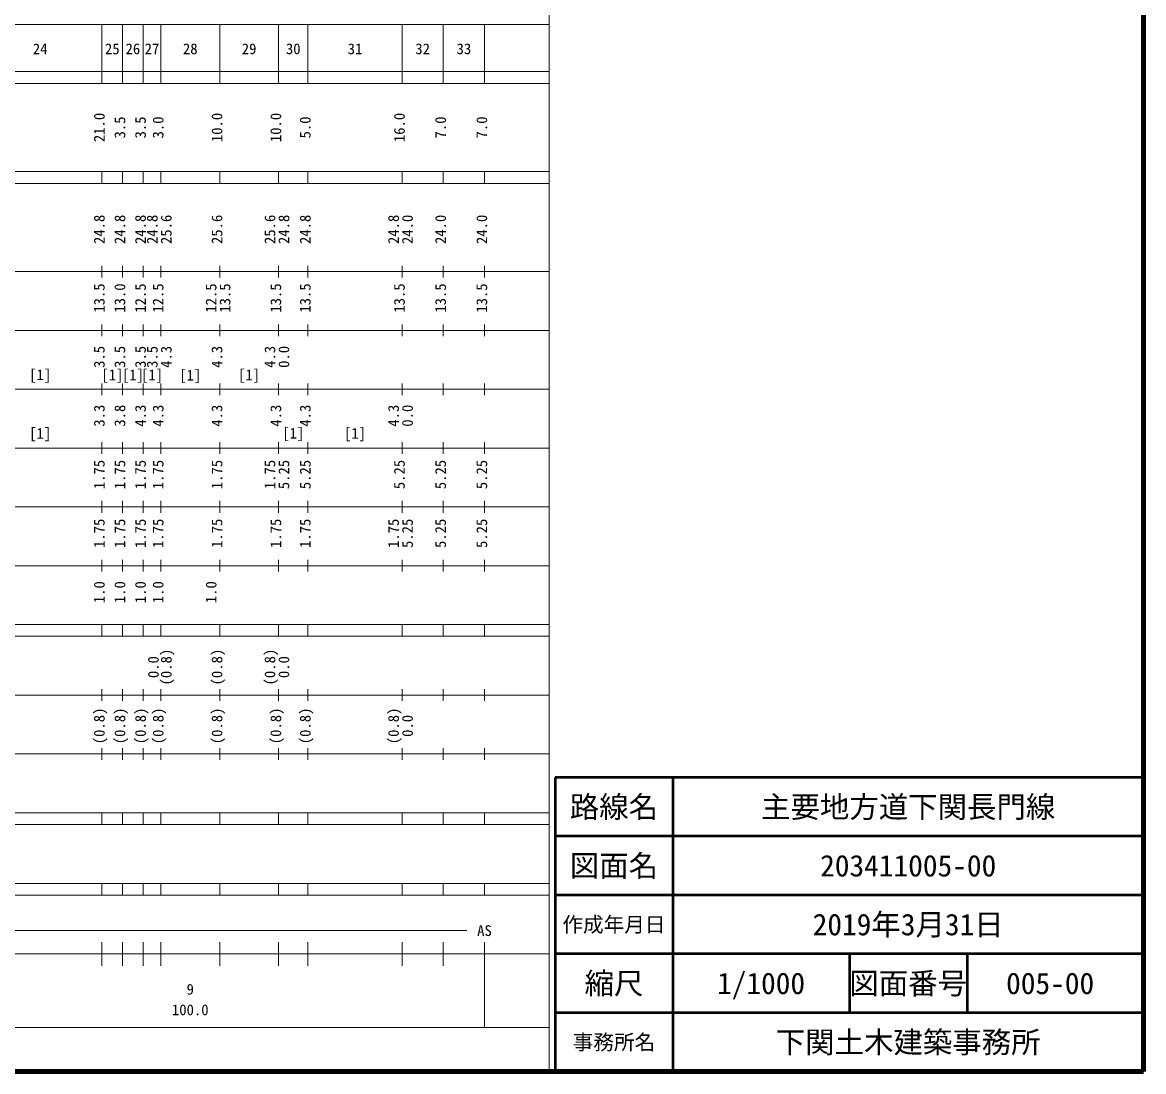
# Model space of a CAD drawing. Units: millimetres on the paper, enlarged 1000 times. Extents: x 40000 to 680000, y 20000 to 380000.
# Drawn here: x 489478 to 680000, y 20000 to 198357 of the extents above; entities that cross this region are included whole.
import ezdxf
from ezdxf.enums import TextEntityAlignment as Align

# ---------------------------------------------------------------- set-up
doc = ezdxf.new("R2010")
doc.units = ezdxf.units.MM
doc.header["$LTSCALE"] = 1000
for name, color, linetype, lineweight in [('M-TTL', 2, 'Continuous', 140), ('M-TTL-BAND', 7, 'Continuous', 13), ('M-TTL-FRAM', 2, 'Continuous', 50), ('M-TTL-LINE', 7, 'Continuous', 50)]:
    doc.layers.add(name, color=color, linetype=linetype, lineweight=lineweight)
doc.layers.add('M-TTL-TXT', color=7, linetype='Continuous')
doc.styles.add('ＭＳ ゴシック', font='')
doc.styles.get('ＭＳ ゴシック').set_extended_font_data('MS Gothic')

msp = doc.modelspace()

# ---------------------------------------------------------------- linework, layer by layer
at = {"layer": 'M-TTL'}
for p, q in [((680000, 20000), (680000, 380000)), ((40000, 20000), (680000, 20000))]:
    msp.add_line(p, q, dxfattribs=at)
at = {"layer": 'M-TTL-BAND'}
for p, q in [((579000, 20000), (579000, 370000)), ((68000, 198000), (579000, 198000)), ((503000, 188000), (503000, 198000)), ((506500, 188000), (506500, 198000)), ((510000, 188000), (510000, 198000)), ((513000, 188000), (513000, 198000)), ((523000, 188000), (523000, 198000)), ((533000, 188000), (533000, 198000)), ((538000, 188000), (538000, 198000)), ((554000, 188000), (554000, 198000)), ((561000, 188000), (561000, 198000)), ((568000, 188000), (568000, 198000)), ((40000, 190000), (579000, 190000)), ((40000, 188000), (579000, 188000)), ((40000, 173000), (579000, 173000)), ((503000, 171000), (503000, 173000)), ((506500, 171000), (506500, 173000)), ((510000, 171000), (510000, 173000)), ((513000, 171000), (513000, 173000)), ((523000, 171000), (523000, 173000)), ((533000, 171000), (533000, 173000)), ((538000, 171000), (538000, 173000)), ((554000, 171000), (554000, 173000)), ((561000, 171000), (561000, 173000)), ((568000, 171000), (568000, 173000)), ((40000, 171000), (579000, 171000)), ((503000, 155000), (503000, 157000)), ((506500, 155000), (506500, 157000)), ((510000, 155000), (510000, 157000)), ((513000, 155000), (513000, 157000)), ((523000, 155000), (523000, 157000)), ((533000, 155000), (533000, 157000)), ((538000, 155000), (538000, 157000)), ((554000, 155000), (554000, 157000)), ((561000, 155000), (561000, 157000)), ((568000, 155000), (568000, 157000)), ((40000, 156000), (579000, 156000)), ((503000, 145000), (503000, 147000)), ((506500, 145000), (506500, 147000)), ((510000, 145000), (510000, 147000)), ((513000, 145000), (513000, 147000)), ((523000, 145000), (523000, 147000)), ((533000, 145000), (533000, 147000)), ((538000, 145000), (538000, 147000)), ((554000, 145000), (554000, 147000)), ((561000, 145000), (561000, 147000)), ((568000, 145000), (568000, 147000)), ((46000, 146000), (579000, 146000)), ((52000, 136000), (579000, 136000)), ((503000, 135000), (503000, 137000)), ((506500, 135000), (506500, 137000)), ((510000, 135000), (510000, 137000)), ((513000, 135000), (513000, 137000)), ((523000, 135000), (523000, 137000)), ((533000, 135000), (533000, 137000)), ((538000, 135000), (538000, 137000)), ((554000, 135000), (554000, 137000)), ((561000, 135000), (561000, 137000)), ((568000, 135000), (568000, 137000)), ((46000, 126000), (579000, 126000)), ((503000, 125000), (503000, 127000)), ((506500, 125000), (506500, 127000)), ((510000, 125000), (510000, 127000)), ((513000, 125000), (513000, 127000)), ((523000, 125000), (523000, 127000)), ((533000, 125000), (533000, 127000)), ((538000, 125000), (538000, 127000)), ((554000, 125000), (554000, 127000)), ((561000, 125000), (561000, 127000)), ((568000, 125000), (568000, 127000)), ((503000, 115000), (503000, 117000)), ((506500, 115000), (506500, 117000)), ((510000, 115000), (510000, 117000)), ((513000, 115000), (513000, 117000)), ((523000, 115000), (523000, 117000)), ((533000, 115000), (533000, 117000)), ((538000, 115000), (538000, 117000)), ((554000, 115000), (554000, 117000)), ((561000, 115000), (561000, 117000)), ((568000, 115000), (568000, 117000)), ((52000, 116000), (579000, 116000)), ((503000, 105000), (503000, 107000)), ((506500, 105000), (506500, 107000)), ((510000, 105000), (510000, 107000)), ((513000, 105000), (513000, 107000)), ((523000, 105000), (523000, 107000)), ((533000, 105000), (533000, 107000)), ((538000, 105000), (538000, 107000)), ((554000, 105000), (554000, 107000)), ((561000, 105000), (561000, 107000)), ((568000, 105000), (568000, 107000)), ((46000, 106000), (579000, 106000)), ((40000, 96000), (579000, 96000)), ((503000, 94000), (503000, 96000)), ((506500, 94000), (506500, 96000)), ((510000, 94000), (510000, 96000)), ((513000, 94000), (513000, 96000)), ((523000, 94000), (523000, 96000)), ((533000, 94000), (533000, 96000)), ((538000, 94000), (538000, 96000)), ((554000, 94000), (554000, 96000)), ((561000, 94000), (561000, 96000)), ((568000, 94000), (568000, 96000)), ((40000, 94000), (579000, 94000)), ((49000, 84000), (579000, 84000)), ((503000, 83000), (503000, 85000)), ((506500, 83000), (506500, 85000)), ((510000, 83000), (510000, 85000)), ((513000, 83000), (513000, 85000)), ((523000, 83000), (523000, 85000)), ((533000, 83000), (533000, 85000)), ((538000, 83000), (538000, 85000)), ((554000, 83000), (554000, 85000)), ((561000, 83000), (561000, 85000)), ((568000, 83000), (568000, 85000)), ((503000, 73000), (503000, 75000)), ((506500, 73000), (506500, 75000)), ((510000, 73000), (510000, 75000)), ((513000, 73000), (513000, 75000)), ((523000, 73000), (523000, 75000)), ((533000, 73000), (533000, 75000)), ((538000, 73000), (538000, 75000)), ((554000, 73000), (554000, 75000)), ((561000, 73000), (561000, 75000)), ((568000, 73000), (568000, 75000)), ((40000, 74000), (579000, 74000)), ((40000, 64000), (579000, 64000)), ((503000, 62000), (503000, 64000)), ((506500, 62000), (506500, 64000)), ((510000, 62000), (510000, 64000)), ((513000, 62000), (513000, 64000)), ((523000, 62000), (523000, 64000)), ((533000, 62000), (533000, 64000)), ((538000, 62000), (538000, 64000)), ((554000, 62000), (554000, 64000)), ((561000, 62000), (561000, 64000)), ((568000, 62000), (568000, 64000)), ((40000, 62000), (579000, 62000)), ((40000, 52000), (579000, 52000)), ((503000, 50000), (503000, 52000)), ((506500, 50000), (506500, 52000)), ((510000, 50000), (510000, 52000)), ((513000, 50000), (513000, 52000)), ((523000, 50000), (523000, 52000)), ((533000, 50000), (533000, 52000)), ((538000, 50000), (538000, 52000)), ((554000, 50000), (554000, 52000)), ((561000, 50000), (561000, 52000)), ((568000, 50000), (568000, 52000)), ((40000, 50000), (579000, 50000)), ((71000, 44000), (565000, 44000)), ((503000, 38000), (503000, 42000)), ((506500, 38000), (506500, 42000)), ((510000, 38000), (510000, 42000)), ((513000, 38000), (513000, 42000)), ((523000, 38000), (523000, 42000)), ((533000, 38000), (533000, 42000)), ((538000, 38000), (538000, 42000)), ((554000, 38000), (554000, 42000)), ((561000, 38000), (561000, 42000)), ((568000, 27500), (568000, 42000)), ((40000, 40000), (579000, 40000)), ((68000, 27500), (579000, 27500))]:
    msp.add_line(p, q, dxfattribs=at)
at = {"layer": 'M-TTL-FRAM'}
for p, q in [((680000, 70000), (580000, 70000)), ((580000, 70000), (580000, 20000))]:
    msp.add_line(p, q, dxfattribs=at)
at = {"layer": 'M-TTL-LINE'}
for p, q in [((600000, 70000), (600000, 20000)), ((680000, 60000), (580000, 60000)), ((680000, 50000), (580000, 50000)), ((680000, 40000), (580000, 40000)), ((630000, 40000), (630000, 30000)), ((650000, 40000), (650000, 30000)), ((680000, 30000), (580000, 30000))]:
    msp.add_line(p, q, dxfattribs=at)

# ---------------------------------------------------------------- texts
at = {"layer": 'M-TTL-BAND', "style": 'ＭＳ ゴシック'}
for s, p in [('24', (492500, 192405)), ('25', (504750, 192405)), ('26', (508250, 192405)), ('27', (511500, 192405)), ('28', (518000, 192405)), ('29', (528000, 192405)), ('30', (535500, 192405)), ('31', (546000, 192405)), ('32', (557500, 192405)), ('33', (564500, 192405)), ('[1]', (492500, 136995)), ('[1]', (504750, 136969)), ('[1]', (508250, 136969)), ('[1]', (511500, 136969)), ('[1]', (518000, 136927)), ('[1]', (528000, 136969)), ('[1]', (492500, 127034)), ('[1]', (535500, 127072)), ('[1]', (546000, 127041)), ('AS', (568000, 42500)), ('9', (518000, 32523)), ('100.0', (518000, 29033))]:
    msp.add_text(s, height=1833, dxfattribs=at).set_placement(p, align=Align.BOTTOM_CENTER)
for s, p in [('21.0', (504000, 180500)), ('3.5', (507500, 180500)), ('3.5', (511000, 180500)), ('3.0', (514000, 180500)), ('10.0', (524000, 180500)), ('10.0', (534000, 180500)), ('5.0', (539000, 180500)), ('16.0', (555000, 180500)), ('7.0', (562000, 180500)), ('7.0', (569000, 180500)), ('24.8', (504000, 163174)), ('24.8', (507500, 163174)), ('24.8', (511000, 163174)), ('24.8', (513000, 163174)), ('25.6', (515370, 163174)), ('25.6', (524000, 163174)), ('25.6', (533000, 163174)), ('24.8', (535370, 163174)), ('24.8', (539000, 163174)), ('24.8', (554000, 163174)), ('24.0', (556370, 163174)), ('24.0', (562000, 163174)), ('24.0', (569000, 163174)), ('13.5', (504000, 151500)), ('13.0', (507500, 151500)), ('12.5', (511000, 151500)), ('12.5', (514000, 151500)), ('12.5', (523000, 151500)), ('13.5', (525370, 151500)), ('13.5', (534000, 151500)), ('13.5', (539000, 151500)), ('13.5', (555000, 151500)), ('13.5', (562000, 151500)), ('13.5', (569000, 151500)), ('3.5', (504000, 141500)), ('3.5', (507500, 141500)), ('3.5', (511000, 141500)), ('3.5', (513000, 141500)), ('4.3', (515370, 141500)), ('4.3', (524000, 141500)), ('4.3', (533000, 141500)), ('0.0', (535370, 141500)), ('3.3', (504000, 131500)), ('3.8', (507500, 131500)), ('4.3', (511000, 131500)), ('4.3', (514000, 131500)), ('4.3', (524000, 131500)), ('4.3', (534000, 131500)), ('4.3', (539000, 131500)), ('4.3', (554000, 131500)), ('0.0', (556370, 131500)), ('1.75', (504000, 121500)), ('1.75', (507500, 121500)), ('1.75', (511000, 121500)), ('1.75', (514000, 121500)), ('1.75', (524000, 121500)), ('1.75', (533000, 121500)), ('5.25', (535370, 121500)), ('5.25', (539000, 121500)), ('5.25', (555000, 121500)), ('5.25', (562000, 121500)), ('5.25', (569000, 121500)), ('1.75', (504000, 111500)), ('1.75', (507500, 111500)), ('1.75', (511000, 111500)), ('1.75', (514000, 111500)), ('1.75', (524000, 111500)), ('1.75', (534000, 111500)), ('1.75', (539000, 111500)), ('1.75', (554000, 111500)), ('5.25', (556370, 111500)), ('5.25', (562000, 111500)), ('5.25', (569000, 111500)), ('1.0', (504000, 101500)), ('1.0', (507500, 101500)), ('1.0', (511000, 101500)), ('1.0', (514000, 101500)), ('1.0', (523000, 101500)), ('(0.8)', (515370, 88764)), ('(0.8)', (524000, 88764)), ('(0.8)', (533000, 88764)), ('0.0', (513187, 88767)), ('0.0', (535370, 88764)), ('(0.8)', (504000, 78764)), ('(0.8)', (507500, 78764)), ('(0.8)', (511000, 78764)), ('(0.8)', (514000, 78764)), ('(0.8)', (524000, 78764)), ('(0.8)', (534000, 78764)), ('(0.8)', (539000, 78764)), ('(0.8)', (554000, 78764)), ('0.0', (556370, 78764))]:
    msp.add_text(s, height=1833, rotation=90, dxfattribs=at).set_placement(p, align=Align.BOTTOM_CENTER)
at = {"layer": 'M-TTL-TXT', "style": 'ＭＳ ゴシック'}
for s, height, p in [('路線名', 3666, (590000, 65000)), ('路線名', 3666, (590000, 65000)), ('主要地方道下関長門線', 3666, (640000, 65000)), ('図面名', 3666, (590000, 55000)), ('図面名', 3666, (590000, 55000)), ('203411005-00', 3666, (640000, 55000)), ('作成年月日', 2566, (590000, 45000)), ('作成年月日', 2566, (590000, 45000)), ('2019年3月31日', 3666, (640000, 45000)), ('縮尺', 3666, (590000, 35000)), ('縮尺', 3666, (590000, 35000)), ('1/1000', 3666, (615000, 35000)), ('図面番号', 3666, (640000, 35000)), ('図面番号', 3666, (640000, 35000)), ('005-00', 3666, (664125, 35000)), ('下関土木建築事務所', 3666, (640000, 25000)), ('事務所名', 2566, (590000, 25000)), ('事務所名', 2566, (590000, 25000))]:
    msp.add_text(s, height=height, dxfattribs=at).set_placement(p, align=Align.MIDDLE_CENTER)

doc.saveas('drawing.dxf')
